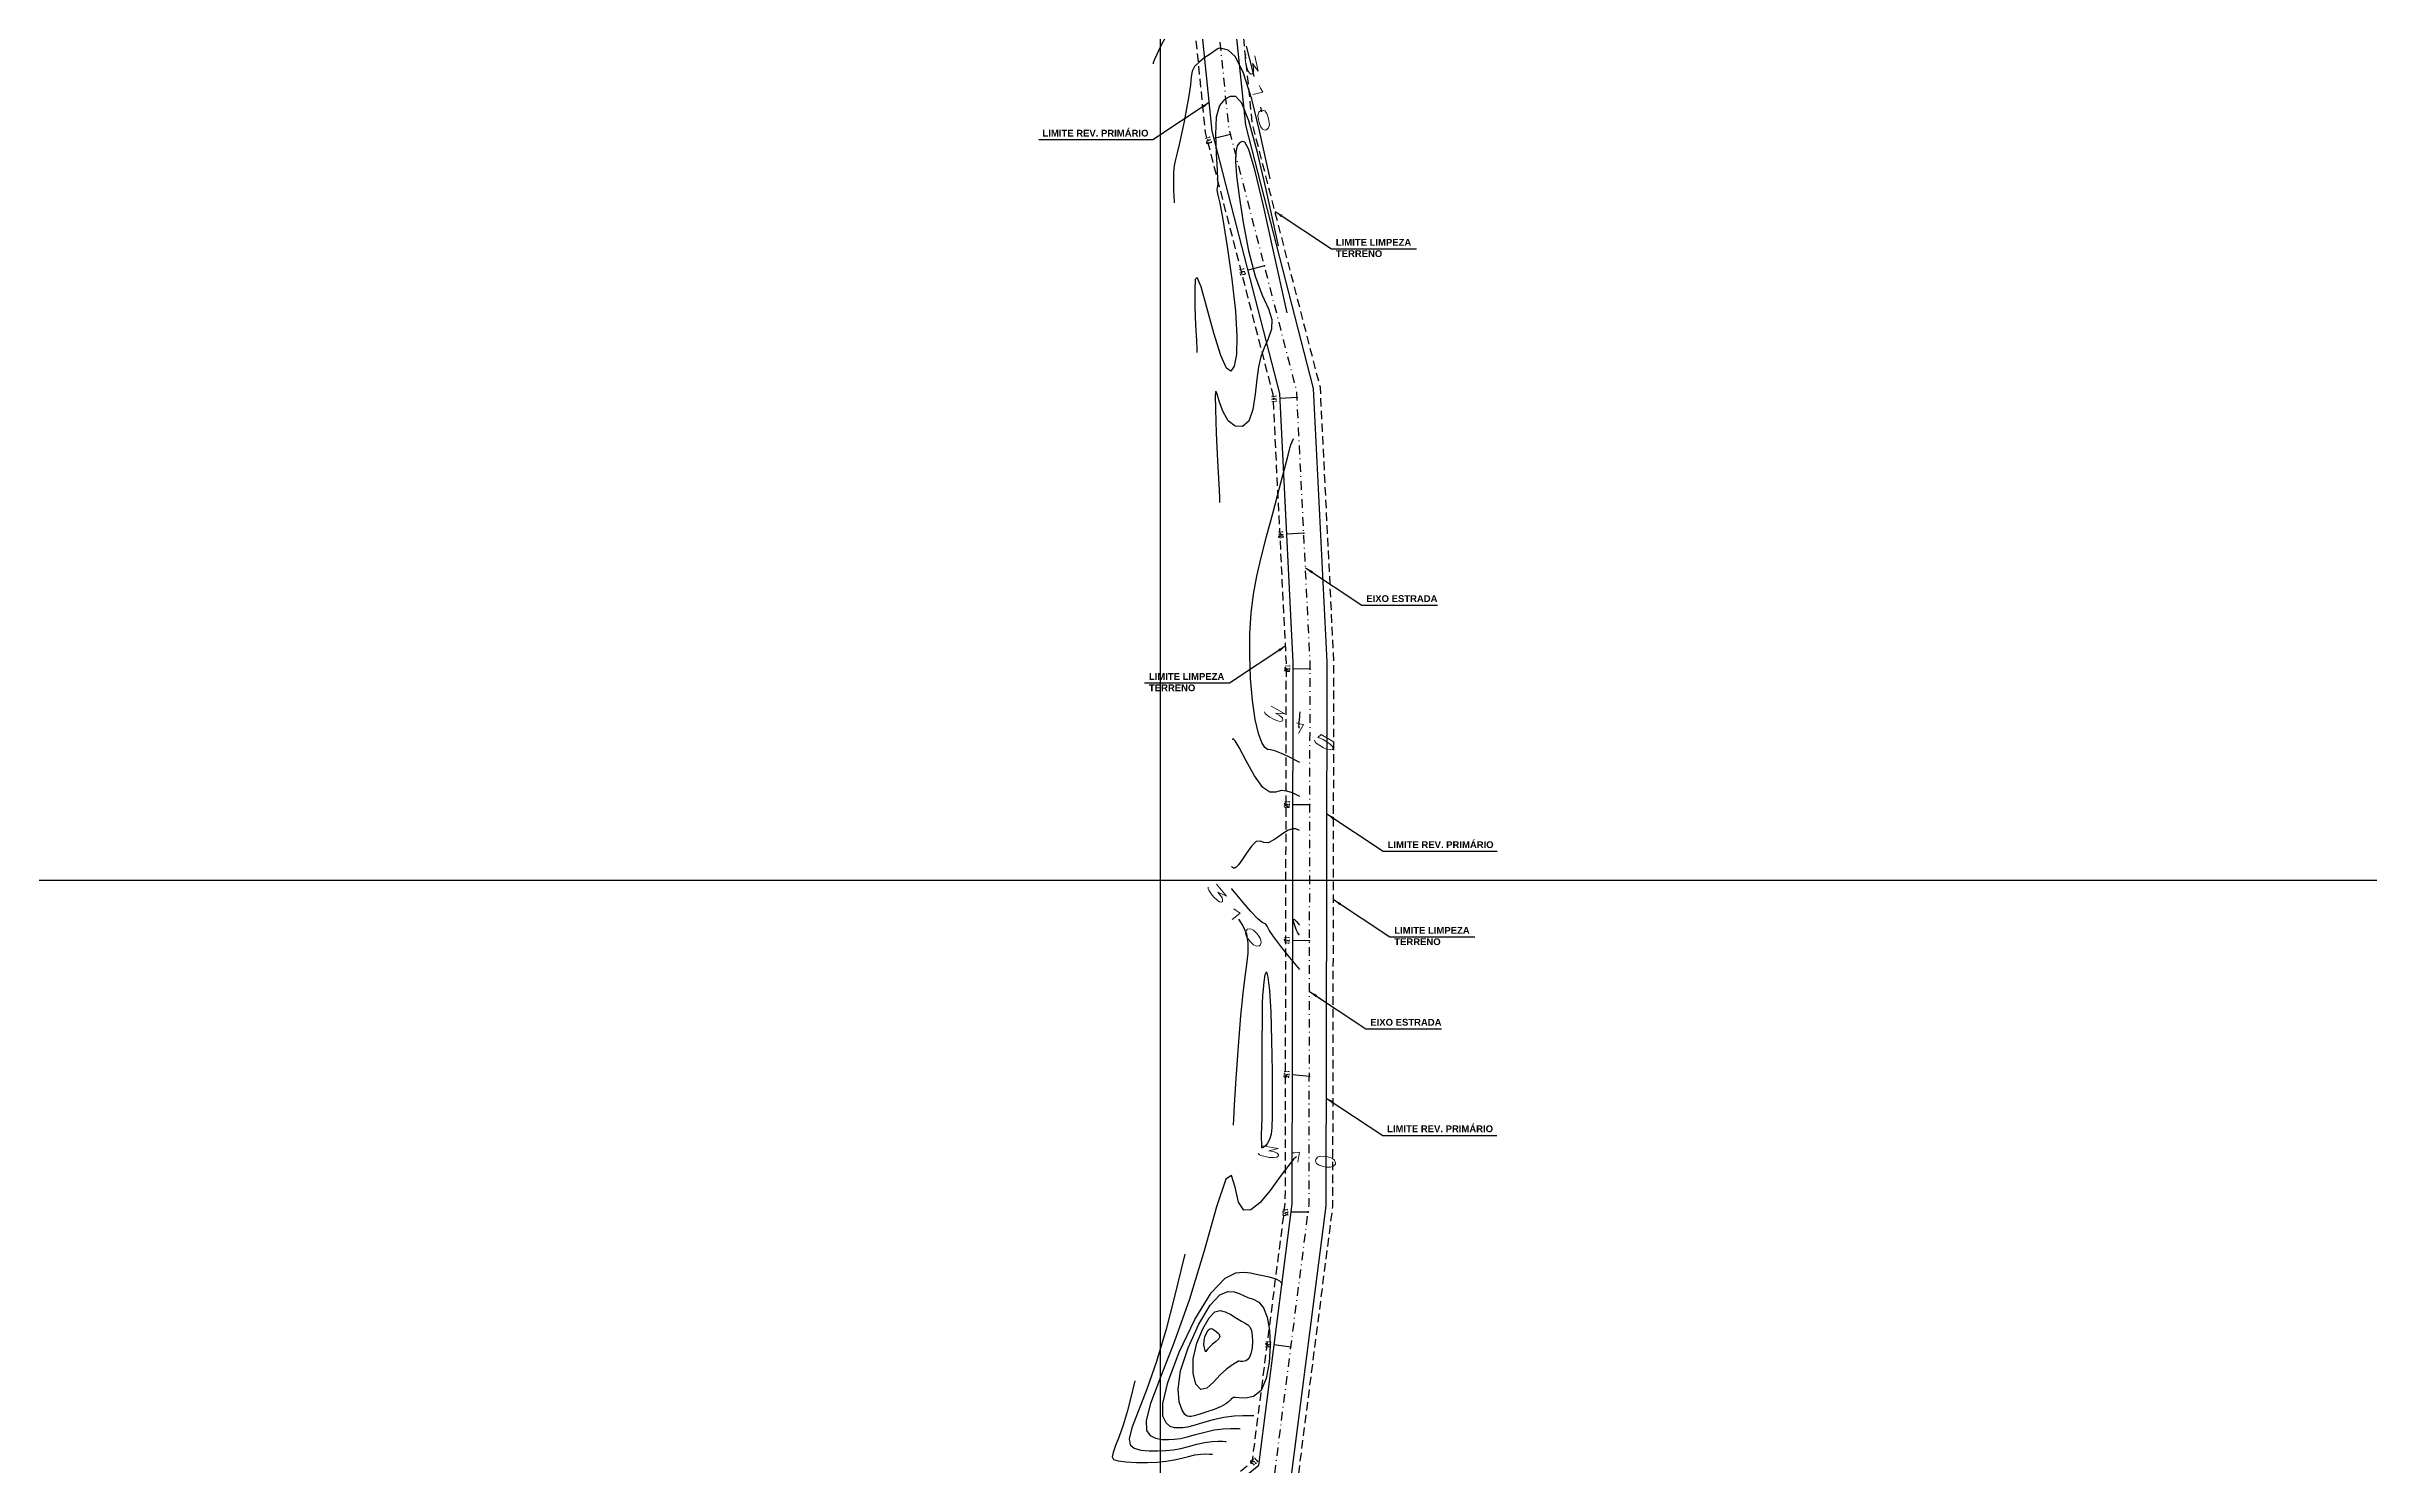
# Model space of a CAD drawing. Header units: millimetres. Extents: x 276147 to 291056, y 9594849 to 9609891.
# Drawn here: x 280955.1 to 281297.1, y 9596282.2 to 9596491.1 of the extents above; entities that cross this region are included whole.
import ezdxf
from ezdxf.enums import TextEntityAlignment as Align

# ---------------------------------------------------------------- set-up
doc = ezdxf.new("R2010")
doc.units = ezdxf.units.MM
doc.header["$LTSCALE"] = 10
for name, pattern in [('CONTINUO', [0]), ('DASHDOTX2', [50.8, 25.4, -12.7, 0, -12.7]), ('HIDDEN', [0.375, 0.25, -0.125])]:
    doc.linetypes.add(name, pattern=pattern)
for name, color, linetype in [('Curvas mestras', 30, 'Continuous'), ('Curvas simples', 9, 'Continuous'), ('Curvas texto', 2, 'Continuous'), ('TG', 7, 'CONTINUO'), ('Top_malha_coord', 8, 'Continuous')]:
    doc.layers.add(name, color=color, linetype=linetype)
doc.styles.add('r80', font='romans.shx')
doc.styles.add('ROMAND', font='romand', dxfattribs={"height": 0.2})
doc.styles.add('SIMPLEX', font='simplex', dxfattribs={"height": 0.2})
doc.styles.add('T7', font='arial.ttf')
doc.dimstyles.new('cadnorma_dim1', dxfattribs={"dimscale": 0, "dimtxt": 2, "dimasz": 1.199999999999999, "dimexe": 1, "dimexo": 2.5, "dimgap": 0.6, "dimtad": 1, "dimzin": 4, "dimdsep": 46, "dimtxsty": 'r80', "dimblk": 'ARCHTICK', "dimblk1": 'ARCHTICK', "dimblk2": 'ARCHTICK', "dimcen": -1, "dimdle": 1, "dimclrd": 1, "dimclre": 1, "dimclrt": 2, "dimaunit": 1, "dimazin": 0, "dimtfac": 1, "dimtix": 1, "dimtmove": 2, "dimatfit": 0, "dimfxl": 1, "dimarcsym": 0})

# ---------------------------------------------------------------- blocks, each defined once
blk = doc.blocks.new('_ArchTick')
at = {"color": 0, "linetype": 'ByBlock', "const_width": 0.15}
blk.add_lwpolyline([(-0.5, -0.5), (0.5, 0.5)], dxfattribs=at)

msp = doc.modelspace()

# ---------------------------------------------------------------- linework, layer by layer
at = {"color": 8, "linetype": 'HIDDEN', "ltscale": 0.5, "elevation": 160.1796621240507, "flags": 128}
for points in [[(281705.3257447103, 9596186.097807938), (281671.0420966857, 9596148.442213606), (281618.3708522619, 9596117.96751722), (281612.1522653525, 9596096.604426004), (281614.0101236665, 9596087.174232556), (281610.8053393826, 9596082.23393807), (281604.9222878393, 9596084.156284798), (281599.9496397175, 9596090.860116001), (281593.3803922225, 9596109.605399935), (281582.0417510347, 9596127.327627068), (281572.6046193693, 9596134.304534238), (281559.9765863478, 9596134.674678959), (281544.3286989689, 9596118.564739116), (281540.658778394, 9596097.818736246), (281537.5093358072, 9596080.228775298), (281520.4284557049, 9596075.011032958), (281502.0332003358, 9596069.391784875), (281494.509547525, 9596070.404022079), (281490.7256996009, 9596076.43605404), (281493.2584685785, 9596098.132715838), (281480.0995632795, 9596101.385524807), (281449.2964902226, 9596100.548274204), (281430.0223790895, 9596096.12669182), (281411.9683109509, 9596097.93913607), (281407.5724122446, 9596102.453821631), (281411.4039140878, 9596110.665556196), (281403.1008950184, 9596132.470582576), (281380.8081796909, 9596137.376344452), (281359.9408718039, 9596130.859888002), (281347.0544783977, 9596114.790196389), (281314.7314768742, 9596091.261051774), (281302.0196165714, 9596075.766356803), (281286.4640279276, 9596063.849675173), (281278.3709921193, 9596057.649837077), (281271.9708323478, 9596051.505744739), (281253.7808607005, 9596050.73446907), (281235.6029599643, 9596054.86117104), (281221.8458024181, 9596066.889702521), (281218.7834329222, 9596074.38328282), (281220.4968017068, 9596082.605134564), (281229.7359844254, 9596099.331536198), (281236.8484486804, 9596107.608992774), (281236.979980318, 9596119.127903767), (281235.6370826386, 9596129.28381643), (281234.0505352953, 9596141.282374846), (281212.8134960154, 9596149.146566434), (281092.4168111571, 9596154.564297132), (281072.9977757005, 9596155.438134354), (281065.8047075431, 9596158.14915656), (281063.8059635049, 9596165.040728634), (281066.3762022938, 9596173.094204625), (281071.6566353667, 9596181.153613526), (281081.5611500744, 9596198.655863922), (281101.2580152763, 9596233.462159524), (281110.9768763188, 9596250.636341654), (281122.9105798664, 9596265.854385952), (281139.2392582729, 9596279.071111804), (281144.5124366145, 9596320.34150084), (281144.6678345738, 9596400.540929634), (281142.6738615293, 9596440.915119793), (281132.673374487, 9596479.71147487), (281130.7173237967, 9596498.969147392), (281132.9373055062, 9596519.560689582), (281123.2639871383, 9596537.496452231), (281115.0194181657, 9596617.069980796), (281104.5392557544, 9596635.017106473), (281094.1622148029, 9596652.131000444), (281062.9990502925, 9596703.525525687), (281028.0758804538, 9596751.42602632), (281004.8557222936, 9596889.161327347), (280985.2271627478, 9596924.87591348), (280973.6552831217, 9596941.402191738), (280950.7410745324, 9596974.150890775), (280928.3153482458, 9597006.224941807), (280925.6195852169, 9597024.964569218), (280925.2975179172, 9597044.877213322), (280917.2359068681, 9597124.57081029), (280911.1712139401, 9597184.52373918), (280889.6831715604, 9597262.502901934), (280877.7477164246, 9597278.852490822), (280862.055065255, 9597314.685484517), (280856.3541850812, 9597353.476188295), (280854.639876525, 9597373.434056284), (280854.116042565, 9597382.033457942), (280871.520011573, 9597404.084292108), (280905.668337576, 9597426.436078487), (280910.5490067642, 9597446.52226166), (280951.9025449565, 9597502.510226574), (280957.1189760176, 9597513.160656158), (280912.2559968092, 9597626.929295046), (280886.4466186127, 9597649.84623889), (280803.0956212914, 9597671.772893883), (280795.5081167346, 9597683.569792682), (280779.3586608997, 9597708.67864036)], [(281710.5178374354, 9596181.402838333), (281675.4873313782, 9596142.926929222), (281624.307053171, 9596113.31488082), (281619.3497790786, 9596096.28485452), (281621.4263888606, 9596085.744313402), (281613.7482014651, 9596073.908101201), (281600.6285639192, 9596078.195075762), (281593.6947889923, 9596087.542782567), (281587.0441809219, 9596106.520228112), (281576.8415557245, 9596122.466869175), (281570.2070225818, 9596127.371804645), (281562.8511565771, 9596127.587415023), (281550.8473176515, 9596115.229125477), (281547.550488274, 9596096.592201235), (281543.6457749243, 9596074.783975355), (281522.4734780471, 9596068.316416942), (281502.6155564374, 9596062.250364274), (281490.3236323596, 9596063.904127834), (281483.4874242715, 9596074.802088458), (281485.5904618715, 9596092.817507926), (281479.3410703855, 9596094.362323103), (281450.1828653127, 9596093.569781242), (281430.4670404004, 9596089.0468674), (281408.7319094135, 9596091.228852794), (281399.1852311144, 9596101.033503352), (281403.8083725086, 9596110.941892164), (281397.904403359, 9596126.446638325), (281381.1197991235, 9596130.14027862), (281364.0658912837, 9596124.81467321), (281351.9303354857, 9596109.681297015), (281319.5752295485, 9596086.128782371), (281306.9185099731, 9596070.701299338), (281290.7209629054, 9596058.29283213), (281282.937430859, 9596052.330095816), (281274.9102619792, 9596044.624090252), (281253.1431036982, 9596043.701137766), (281232.327572161, 9596048.426628146), (281215.9921594214, 9596062.709449701), (281211.4940514419, 9596073.71626432), (281213.8592733805, 9596085.066129155), (281223.9570691917, 9596103.346943974), (281229.8780090109, 9596110.237709327), (281229.9747168267, 9596118.706916755), (281228.6974866962, 9596128.366206406), (281227.6639062291, 9596136.182850303), (281211.4073002868, 9596142.202760234), (281092.1021365739, 9596147.57137357), (281071.5708639357, 9596148.495260356), (281060.0576341382, 9596152.834524348), (281056.4892279477, 9596165.13821506), (281059.9978339799, 9596176.131930728), (281065.6766406024, 9596184.799368419), (281075.468991096, 9596202.103413628), (281095.1658562979, 9596236.909709232), (281105.1438604567, 9596254.541822702), (281117.8909552532, 9596270.797116162), (281132.6517374361, 9596282.744758626), (281137.513299567, 9596320.793644417), (281137.6674998371, 9596400.374957068), (281135.7175383865, 9596439.857995542), (281125.76273324, 9596478.477130141), (281123.6791015143, 9596498.990861015), (281125.744705554, 9596518.150466044), (281116.4442590884, 9596535.394869061), (281108.2124486681, 9596614.84525679), (281098.5236189183, 9596631.437236797), (281088.1766027751, 9596648.501613624), (281057.1675960032, 9596699.64190077), (281021.4475676514, 9596748.635369822), (280998.1501936199, 9596886.828693196), (280979.2754088979, 9596921.171769831), (280967.9212277801, 9596937.38714387), (280945.0056382589, 9596970.137815801), (280921.6238898133, 9597003.579202123), (280918.6276817167, 9597024.407376846), (280918.3032270725, 9597044.46762471), (280910.2714493166, 9597123.86630265), (280904.2661006415, 9597183.232579943), (280883.2747300601, 9597259.409342542), (280871.6426774854, 9597275.343320373), (280855.2660766902, 9597312.738061812), (280849.3979144628, 9597352.667008877), (280847.6581155221, 9597372.921634253), (280846.9665996198, 9597384.273748573), (280866.7319753881, 9597409.316485843), (280899.5195873695, 9597430.777616875), (280904.0800883559, 9597449.546161648), (280945.8950794268, 9597506.15888102), (280949.4739875075, 9597513.465966662), (280906.3575799417, 9597622.805450775), (280883.0489782383, 9597643.501877958), (280798.6812780778, 9597665.69599096), (280789.6207265427, 9597679.783153443), (280773.4712707121, 9597704.892001115)]]:
    msp.add_lwpolyline(points, dxfattribs=at)
at = {"linetype": 'Continuous'}
for p in [(281129.4541269861, 9596478.178469442, 160.1796621240507), (281129.4541269861, 9596478.178469442, 160.1796621240507), (281134.446316281, 9596458.811537841, 160.1796621240507), (281134.446316281, 9596458.811537841, 160.1796621240507), (281139.2436825979, 9596439.414999787, 160.1796621240507), (281139.2436825979, 9596439.414999787, 160.1796621240507), (281140.2302265769, 9596419.439346496, 160.1796621240507), (281140.2302265769, 9596419.439346496, 160.1796621240507), (281141.165738358, 9596399.462483265, 160.1796621240507), (281141.165738358, 9596399.462483265, 160.1796621240507), (281141.1269855466, 9596379.462520974, 160.1796621240507), (281141.1269855466, 9596379.462520974, 160.1796621240507), (281141.0882327358, 9596359.462558683, 160.1796621240507), (281141.0882327358, 9596359.462558683, 160.1796621240507), (281141.0494799245, 9596339.46259639, 160.1796621240507), (281141.0494799245, 9596339.46259639, 160.1796621240507), (281140.8728267014, 9596319.471542446, 160.1796621240507), (281140.8728267014, 9596319.471542446, 160.1796621240507), (281138.338004704, 9596299.632825986, 160.1796621240507), (281138.338004704, 9596299.632825986, 160.1796621240507)]:
    msp.add_point(p, dxfattribs=at)
at = {"layer": 'Curvas mestras', "linetype": 'CONTINUO'}
for points in [[(281119.9384848244, 9596492.562903363, -166.0870246223317), (281119.1555068427, 9596491.109422455, -166.055112871018), (281118.5345379411, 9596489.849514099, -166.0262921707148), (281118.1940536894, 9596489.086172538, -166.0081130704169), (281118.0704873487, 9596488.734072076, -165.9990555561639), (281118.0547663561, 9596488.610808302, -165.9953319184974), (281118.0560635281, 9596488.561796298, -165.9936998117741), (281118.0565412248, 9596488.54374014, -165.9930985428186), (281118.0566101806, 9596488.541160401, -165.993012623538)], [(281132.9121307192, 9596486.69278684, -165.634240029813), (281132.7690682345, 9596487.340852007, -165.6583481675155), (281131.8152126226, 9596491.178417515, -165.8032481390077)], [(281134.0557381754, 9596481.512288835, -165.4415246827088), (281133.912676691, 9596482.160354001, -165.4656328003297)], [(281139.6099890842, 9596390.747764282, -157.3520898277897), (281139.5651376372, 9596390.796781426, -157.3545963932669), (281139.5313292277, 9596390.884405408, -157.3581463877603), (281139.521131944, 9596391.026722535, -157.3630146546897), (281139.5328448702, 9596391.248863239, -157.3700588334146), (281139.5611990985, 9596391.578222731, -157.3802824001437), (281139.6002099923, 9596392.019149758, -157.3939479908116), (281139.6410280183, 9596392.483817063, -157.4083552481865), (281139.6740869168, 9596392.861350935, -157.4200629949595), (281139.6923758235, 9596393.070356607, -157.4265447502516), (281139.6991144739, 9596393.147359166, -157.4289327680857), (281139.700076996, 9596393.158359678, -157.4292739210909)], [(281130.6297030278, 9596362.61975489, -161.6143238256014), (281131.2655797709, 9596361.648637632, -161.5697370902312), (281131.7781339315, 9596360.459664814, -161.520487000726), (281132.0083070173, 9596359.108744696, -161.4715984809704), (281131.9932427317, 9596357.612617968, -161.4228744969845), (281131.8191310744, 9596355.978233164, -161.3728126028694), (281131.5611781789, 9596354.141497215, -161.3178028849328), (281131.2506356881, 9596351.754139636, -161.2458055811844), (281130.9077713735, 9596348.396847302, -161.1426734290693), (281130.5570025413, 9596343.909706607, -161.0026760982258), (281130.239346607, 9596339.170389978, -160.8537505531826), (281129.999972518, 9596335.315969324, -160.7322506499153), (281129.869662518, 9596333.181671927, -160.6649279303059), (281129.8216540435, 9596332.395351464, -160.6401248015722), (281129.814795833, 9596332.28301997, -160.6365814945569)], [(281139.1378011376, 9596327.645859724, -160.2974809099363), (281138.766725982, 9596327.348804526, -160.2951955545837), (281138.0102407852, 9596326.43053131, -160.2802901480139), (281136.7775737782, 9596324.720380658, -160.2489944887024), (281135.2646407721, 9596322.661549866, -160.2118989184059), (281133.739028985, 9596320.850703944, -160.1831840398048), (281132.4263618795, 9596319.81385907, -160.1755577367407), (281131.3844039085, 9596319.79443326, -160.1958370019242), (281130.6289567783, 9596320.965199701, -160.2493662206947), (281130.121640867, 9596323.165606592, -160.3316547084509), (281129.6073592581, 9596324.901817076, -160.3988718322621), (281128.7768357078, 9596324.346671276, -160.3973519146352), (281127.3994675238, 9596320.26562874, -160.2912694849332), (281125.5593422001, 9596313.794619637, -160.1161597509312), (281123.4192217755, 9596306.662191542, -159.9253980417529), (281121.1733069961, 9596300.328234708, -159.7629250027498), (281119.1415574116, 9596295.178002086, -159.6349422027382), (281117.6753682819, 9596291.328091275, -159.5382166524327), (281117.0308434636, 9596288.815330537, -159.4688142503403), (281117.0829022083, 9596287.35747364, -159.4199969260047), (281117.6111683763, 9596286.592510005, -159.3843257408848), (281118.4117546651, 9596286.202549791, -159.3554765531121), (281119.346739137, 9596286.046195121, -159.3315845017463), (281120.2946876924, 9596286.026168875, -159.3118995428344), (281121.1741583779, 9596286.06707409, -159.2955858349127), (281122.0636747814, 9596286.181015432, -159.2814637845408), (281123.0817496314, 9596286.401975727, -159.2682679957037), (281124.3084382961, 9596286.740813736, -159.2547472999689), (281125.6699476783, 9596287.115879998, -159.2397074281729), (281127.0540263244, 9596287.422404949, -159.2219684895502), (281128.3494548703, 9596287.58312264, -159.2012311372931), (281129.4491573613, 9596287.630813384, -159.180718942513), (281130.2470959354, 9596287.625764063, -159.1645359978688), (281130.6775571987, 9596287.61779642, -159.1556340084902), (281130.8361486112, 9596287.614860658, -159.1523543094194), (281130.8588040998, 9596287.614441834, -159.1518858082967)]]:
    msp.add_polyline3d(points, dxfattribs=at)
at = {"layer": 'Curvas simples', "linetype": 'CONTINUO'}
for points in [[(281135.2927926938, 9596471.643623995, -164.0925695010486), (281133.735244294, 9596478.699253784, -164.3550400692878), (281132.5805773955, 9596483.34472808, -164.5304452980894), (281131.3248633895, 9596487.332116503, -164.6863141756297), (281130.1315322415, 9596489.629859474, -164.7855630385133), (281129.1130068764, 9596490.558552988, -164.8364407238226), (281128.3689609604, 9596490.776831934, -164.8585291431195), (281127.9614061349, 9596490.836143691, -164.8686538067672), (281127.8017159443, 9596490.85918656, -164.8726144493234), (281127.7636009144, 9596490.861473346, -164.8734544898876), (281127.737325284, 9596490.852966014, -164.8737031602909), (281127.6793691778, 9596490.821437187, -164.8738333827027), (281127.5627644375, 9596490.749111626, -164.8738040307329), (281127.3550591724, 9596490.614435356, -164.8735602303317), (281127.0018545765, 9596490.380751306, -164.8729927495264), (281126.4432671141, 9596490.007626629, -164.8719787268459), (281125.6650058058, 9596489.47331294, -164.8700923634719), (281124.8351439025, 9596488.830802683, -164.8656963299403), (281124.1673492208, 9596488.151776763, -164.8568504500693), (281123.8108237103, 9596487.465665894, -164.8415241175939), (281123.6569058908, 9596486.632916087, -164.8173255315309), (281123.5324684124, 9596485.471722167, -164.7817724280434), (281123.3015365558, 9596483.868752006, -164.7338805409639), (281122.9767350798, 9596481.984550675, -164.6786573264075), (281122.6078433626, 9596480.048132265, -164.6226080663877), (281122.2391276517, 9596478.259748511, -164.5714062011943), (281121.892820649, 9596476.704594575, -164.5273971898973), (281121.5856409179, 9596475.439100243, -164.4920945712624), (281121.3336472622, 9596474.470544662, -164.4654145170028), (281121.1502483935, 9596473.609583423, -164.4408832646117), (281121.0481882574, 9596472.617718501, -164.4104296870323), (281121.031304669, 9596471.348037893, -164.3691626059848), (281121.0678129148, 9596470.019969806, -164.3249104680401), (281121.1170191508, 9596468.944527484, -164.2886816961367), (281121.1465684987, 9596468.349575581, -164.2685926350208), (281121.1574549411, 9596468.13038235, -164.2611913914119), (281121.1590104318, 9596468.099068461, -164.2601340463993)], [(281136.5298462125, 9596461.774959156, -162.7436143395284), (281134.71198375, 9596470.056162618, -163.0514710038808), (281133.4304443615, 9596475.49910211, -163.25555504896), (281132.1570396408, 9596480.151603054, -163.4335740263017), (281131.098970594, 9596482.786944585, -163.5411704169496), (281130.2114514519, 9596483.738494895, -163.5901673293234), (281129.3867017456, 9596483.729642665, -163.6064329314653), (281128.5593320663, 9596483.318878466, -163.6095809257499), (281127.8335092525, 9596482.405104352, -163.5942074459421), (281127.355792205, 9596480.722325254, -163.54865417277), (281127.2205500215, 9596478.17213824, -163.4678022280245), (281127.3133915708, 9596475.326498967, -163.3726901904705), (281127.4677399172, 9596472.924954241, -163.2908959666059), (281127.5499179192, 9596471.515558891, -163.2430620708296), (281127.557856568, 9596470.88038476, -163.2220887769621), (281127.5223886449, 9596470.610010708, -163.2139408937914), (281127.4747584407, 9596470.36243191, -163.2067841257343), (281127.4478682905, 9596470.065315736, -163.1975877468617), (281127.4750310403, 9596469.713746866, -163.1855219797257), (281127.592757298, 9596469.205016835, -163.1664882853769), (281127.850339746, 9596468.045254605, -163.1233135890474), (281128.3002678322, 9596465.64279799, -163.0355561396832), (281128.9524685809, 9596461.669104764, -162.8922507102511), (281129.6466323436, 9596456.848124545, -162.7203382976844), (281130.1798880413, 9596452.166924894, -162.5562363371978), (281130.3942901263, 9596448.435687412, -162.4296640943762), (281130.3115881277, 9596445.757031765, -162.3435477086137), (281129.9984571029, 9596444.056690644, -162.2941151171948), (281129.5089847558, 9596443.316492924, -162.2796851389252), (281128.846904399, 9596443.742661204, -162.3069405139798), (281128.0033620013, 9596445.597518273, -162.3846549949052), (281127.0001963066, 9596448.897796506, -162.5129385012229), (281125.9820141915, 9596452.677878736, -162.657246074083), (281125.1241153014, 9596455.726555385, -162.7743688564774), (281124.5612176912, 9596457.088134568, -162.8302856342892), (281124.265713028, 9596456.828986218, -162.8277254730606), (281124.1694113853, 9596455.270996949, -162.7786050483959), (281124.2049294849, 9596452.802708426, -162.6970090543295), (281124.3081126619, 9596450.079288516, -162.6056944133273), (281124.4156148982, 9596447.822560132, -162.5295860259471), (281124.477923849, 9596446.56801545, -162.4872252542668), (281124.5008798306, 9596446.105814727, -162.4716186514382), (281124.5041588288, 9596446.039786479, -162.4693891593165)], [(281137.7669007309, 9596451.906294318, -161.3946591579264), (281135.6892789126, 9596461.412993561, -161.7478882311519), (281134.2847589696, 9596467.652848009, -161.9805549365378), (281133.0042269313, 9596472.968968531, -162.1804630465016), (281132.1254860895, 9596475.956418874, -162.2959978847908), (281131.5673712414, 9596477.047939247, -162.3429691341848), (281131.1589710637, 9596477.135690233, -162.3540426883524), (281130.7696443048, 9596476.938630283, -162.3554004390284), (281130.4298230306, 9596476.482920324, -162.3472887696375), (281130.210208374, 9596475.621517144, -162.3234700157448), (281130.1717054845, 9596474.205690889, -162.2778478841905), (281130.3360355526, 9596472.079953117, -162.204891172671), (281130.7151207685, 9596469.087121746, -162.0992098815298), (281131.3138677556, 9596465.21676011, -161.9603635195204), (281132.1091017966, 9596461.045385247, -161.8077090963747), (281133.0706256024, 9596457.296256639, -161.6655531737163), (281134.1274558742, 9596454.512032695, -161.5531029416856), (281135.0454532696, 9596452.512962606, -161.4691681849912), (281135.5496854522, 9596450.93869952, -161.4074596218092), (281135.4595702629, 9596449.487954587, -161.3617292883832), (281134.9719112945, 9596448.095687041, -161.3258953196605), (281134.3778603218, 9596446.755915137, -161.293917242056), (281133.9115705, 9596445.431419509, -161.2598751271402), (281133.5792064773, 9596443.960014436, -161.2183305855982), (281133.3299352749, 9596442.148274561, -161.1639656879381), (281133.0976077846, 9596439.922044583, -161.0956782980033), (281132.754814346, 9596437.684244296, -161.0292292093767), (281132.1588241704, 9596435.957065528, -160.9845951745777), (281131.2294469791, 9596435.149770394, -160.9767969553617), (281130.1366305569, 9596435.21991416, -161.0010322253478), (281129.1128571957, 9596436.012121376, -161.0475427553432), (281128.3421180361, 9596437.324877676, -161.1060317865598), (281127.8144335713, 9596438.772096992, -161.1640480404862), (281127.4713271315, 9596439.92154935, -161.2086016670478), (281127.2635722252, 9596440.357272558, -161.2270502076975), (281127.1789270468, 9596439.728366558, -161.2081408023045), (281127.2143929751, 9596437.700201089, -161.1409681893096), (281127.355963623, 9596434.19098635, -161.0231333679662), (281127.5455895745, 9596430.1303084, -160.8862630800253), (281127.714210648, 9596426.70059378, -160.7704903885864), (281127.8092792017, 9596424.786456322, -160.7058579062837), (281127.8443047222, 9596424.0812481, -160.6820459441773), (281127.8493082238, 9596423.980503498, -160.6786442194976)], [(281139.6577623481, 9596385.693577617, -158.1862489772289), (281138.0483042897, 9596386.51835701, -158.2455836493431), (281136.9646111435, 9596387.03216752, -158.2841742392888), (281135.9852390074, 9596387.413309693, -158.3163233418277), (281135.3229435351, 9596387.548509719, -158.3340483349424), (281134.885651165, 9596387.626005702, -158.3453658140174), (281134.5050837853, 9596387.909415461, -158.3622921806786), (281134.0520661423, 9596388.639119556, -158.3952974432872), (281133.5538524325, 9596389.962556483, -158.4486659051294), (281133.076802716, 9596392.003930474, -158.5251355140612), (281132.6810011907, 9596394.80611373, -158.6249050385926), (281132.4014345995, 9596398.086651333, -158.7380164418977), (281132.2668118294, 9596401.48175934, -158.8519726461058), (281132.2990579744, 9596404.69261451, -158.9565414370994), (281132.4929580073, 9596407.68025741, -159.0505508423925), (281132.8365081145, 9596410.470691316, -159.1350939194348), (281133.3220047335, 9596413.129325213, -159.2124686852007), (281133.9589363042, 9596415.87918409, -159.2897929482537), (281134.7610875106, 9596418.982695643, -159.3753894593359), (281135.7109083255, 9596422.555561563, -159.473401923457), (281136.6655108546, 9596426.12657544, -159.5712577120542), (281137.4506704811, 9596429.077800857, -159.6522050607277), (281137.9403869369, 9596430.956428213, -159.7039351884417), (281138.2015593386, 9596431.970151264, -159.7319110791108), (281138.3493121496, 9596432.491790567, -159.7460386802236), (281138.4770428495, 9596432.834562011, -159.7547068997195), (281138.5912440048, 9596433.07327175, -159.760236721337), (281138.6766871955, 9596433.223121237, -159.7634319685425), (281138.7231216541, 9596433.300871737, -159.7650476584353), (281138.7402291893, 9596433.329515712, -159.7656428796148), (281138.7426732668, 9596433.33360842, -159.7657279316594)], [(281139.6339370162, 9596380.680066464, -159.0231782574232), (281138.5541257317, 9596381.218106521, -159.0624848992124), (281137.7610083207, 9596381.489726393, -159.0873062807626), (281136.9119254606, 9596381.553590195, -159.1064431583767), (281136.0954364104, 9596381.348511884, -159.1161128329954), (281135.2369221785, 9596381.309166644, -159.1320569885105), (281134.2209647089, 9596381.994191973, -159.1748983964466), (281132.9933008096, 9596383.736392273, -159.2566319366127), (281131.7442707274, 9596385.965227583, -159.3547408505368), (281130.7253665848, 9596387.884328833, -159.4380806786616), (281130.121216718, 9596388.89447097, -159.4833093431921), (281129.8489873755, 9596389.185028974, -159.4982952174292), (281129.7589820268, 9596389.142525824, -159.4987091667975), (281129.7246479805, 9596389.086093618, -159.4975491547051), (281129.7119979117, 9596389.065302966, -159.4971218006944), (281129.7101913294, 9596389.062332584, -159.4970607292748)], [(281139.6101116847, 9596375.666555317, -159.8601075375593), (281139.059947177, 9596375.917857036, -159.8793861816197), (281138.5574055003, 9596375.947286263, -159.890438354891), (281137.8386109144, 9596375.6938707, -159.8965629950075), (281136.9077049742, 9596375.067081738, -159.8947104459771), (281135.9063916815, 9596374.34085712, -159.8910128307438), (281135.0107691585, 9596373.880256156, -159.8938978096961), (281134.3420526868, 9596373.913519403, -159.9084113425019), (281133.8019372051, 9596374.121629309, -159.9260729199999), (281133.2372358205, 9596374.048754562, -159.935020475616), (281132.5416211066, 9596373.378028924, -159.9270050343152), (281131.7961895318, 9596372.348457584, -159.9082306284367), (281131.1288980282, 9596371.338009806, -159.8885143290649), (281130.6374580596, 9596370.647857662, -159.8757637849453), (281130.298608187, 9596370.27197244, -159.8702483822384), (281130.0588424908, 9596370.127523234, -159.8703279012956), (281129.8736290265, 9596370.13414773, -159.8742628760778), (281129.734321701, 9596370.22133512, -159.87991630469), (281129.6412503939, 9596370.321043173, -159.8850518990334), (281129.592100229, 9596370.379652414, -159.8879590772234), (281129.573992326, 9596370.40124529, -159.88903014184), (281129.5714050544, 9596370.40432999, -159.8891831597107)], [(281139.6534922145, 9596355.20036941, -160.189321109527), (281137.9456895821, 9596357.293454655, -160.292190855162), (281136.8062045075, 9596358.723991308, -160.3619414660174), (281135.797299706, 9596360.059298528, -160.4259503024772), (281135.1581725598, 9596361.016275795, -160.4701389336518), (281134.8176105871, 9596361.599745132, -160.4960948609772), (281134.6267940927, 9596361.886510437, -160.5093222054678), (281134.4367471257, 9596361.989187766, -160.5165017481453), (281134.0978707356, 9596362.163650692, -160.5290211630312), (281133.4604057175, 9596362.701585948, -160.5594448972519), (281132.4524126762, 9596363.776341774, -160.6148974575594), (281131.3132104495, 9596365.087910486, -160.680743945963), (281130.3599366822, 9596366.217945902, -160.7369095439466), (281129.8289240726, 9596366.851152511, -160.768318331477), (281129.6332875303, 9596367.08443847, -160.7798899740705), (281129.6053400257, 9596367.117765613, -160.7815430730374)], [(281139.6119253436, 9596360.275361545, -159.3557191471012), (281139.4489328359, 9596360.48364904, -159.3658163355107), (281139.3090264805, 9596360.717933876, -159.3763020056327), (281139.1221711562, 9596361.118049001, -159.3931641804778), (281138.9037848794, 9596361.692165155, -159.4163611109512), (281138.7317273939, 9596362.263312092, -159.4385307588059), (281138.6994731271, 9596362.608235065, -159.4504809524192), (281138.8642014855, 9596362.575427946, -159.446099212419), (281139.1379228166, 9596362.30039315, -159.4315920664489), (281139.3963534456, 9596361.990381703, -159.4162457146125), (281139.5436808929, 9596361.8085344, -159.4073293952064), (281139.5979584266, 9596361.74153803, -159.404044455467), (281139.6057125026, 9596361.731967116, -159.4035751754676)], [(281122.7056771229, 9596313.296407497, -159.1563790777259), (281121.1528603792, 9596306.861356696, -158.9766803447532), (281119.9540002685, 9596302.250611257, -158.8496568548402), (281118.5634359514, 9596297.527117966, -158.722786935305), (281117.1242664437, 9596293.434231533, -158.6175569686133), (281115.8357787841, 9596290.152867692, -158.5358949533223), (281114.9113025115, 9596287.723331638, -158.4748393580343), (281114.5197512243, 9596286.140655382, -158.4308366862502), (281114.6523457313, 9596285.218771018, -158.3979659336295), (281115.2558919048, 9596284.726340422, -158.3697142081477), (281116.2547443215, 9596284.462489901, -158.3410175811408), (281117.483474413, 9596284.348222451, -158.3126081540508), (281118.754206315, 9596284.335005509, -158.2866669106556), (281119.922883167, 9596284.385331009, -158.2648564916712), (281121.020709084, 9596284.505768064, -158.2467657805213), (281122.1227081841, 9596284.713911263, -158.2314653299076), (281123.2828324457, 9596285.01051761, -158.2178969363127), (281124.4707573239, 9596285.329017578, -158.2044879138379), (281125.6350881393, 9596285.586008022, -158.1895369112284), (281126.7182205858, 9596285.720387302, -158.1721980216939), (281127.6377038605, 9596285.760262871, -158.1550473774809), (281128.3048755269, 9596285.756040711, -158.1415164980249), (281128.664792955, 9596285.749378838, -158.1340733646324), (281128.7973936916, 9596285.746924464, -158.1313311660456), (281128.8163370827, 9596285.74657384, -158.1309394147505)], [(281132.9012721168, 9596289.482309824, -160.1728321816449), (281131.2606118621, 9596289.501363898, -160.2063904874634), (281129.9806881541, 9596289.445857977, -160.2302642729159), (281128.4729635067, 9596289.258800872, -160.2544000553575), (281126.8691390337, 9596288.902743397, -160.274926954848), (281125.3340441472, 9596288.471109865, -160.2915976636254), (281124.0407910807, 9596288.090041192, -160.305070694329), (281123.1066394771, 9596287.856261808, -160.3161617759291), (281122.4254335869, 9596287.748816172, -160.3263151453834), (281121.8351690698, 9596287.717332242, -160.3371321750132), (281121.2100048579, 9596287.744166782, -160.3505607965893), (281120.568766008, 9596287.942609675, -160.3699355050016), (281119.9664438501, 9596288.45868059, -160.3989373265326), (281119.5049553517, 9596289.477766372, -160.4415953396497), (281119.473909038, 9596291.34272758, -160.5033312161944), (281120.2098420657, 9596294.435789919, -160.5899145542902), (281121.9087232485, 9596298.869470205, -160.7010986064818), (281124.2042680216, 9596303.677449599, -160.8125708419506), (281126.5896264756, 9596307.623699347, -160.8940022909341), (281128.6359578458, 9596309.795069274, -160.9240784262913), (281130.2264509314, 9596310.569914492, -160.9175423353703), (281131.322307675, 9596310.649468677, -160.8981514675801), (281131.948647814, 9596310.612864377, -160.8843790969953), (281132.3862782513, 9596310.55082658, -160.8735613786523), (281132.9799246906, 9596310.431983098, -160.8577504030222), (281133.9615144188, 9596310.234807963, -160.8315851767806), (281135.1117670754, 9596309.977171868, -160.8000530446556), (281136.0985998934, 9596309.686796699, -160.7707285113542), (281136.6718577662, 9596309.392709047, -160.7495842541361), (281136.9090942611, 9596309.129167378, -160.7361861064241), (281136.9697916169, 9596308.931738881, -160.7284981849628), (281136.9877981305, 9596308.824411955, -160.7246197479802), (281136.9944323733, 9596308.78487093, -160.7231908603829), (281136.9953799775, 9596308.779221356, -160.7229867084792)], [(281115.3566855252, 9596294.648662891, -157.6920960847314), (281114.7172905117, 9596291.998935677, -157.6181024729417), (281114.2236422898, 9596290.100393554, -157.5657986856208), (281113.6510573359, 9596288.155425785, -157.5135581253238), (281113.058458361, 9596286.470118966, -157.4702281132017), (281112.5279040899, 9596285.1189695, -157.4366025996536), (281112.1472377422, 9596284.11857201, -157.4114620437872), (281112.0086579855, 9596283.465980228, -157.3928591423577), (281112.2217902568, 9596283.080069395, -157.3759349536525), (281112.9006154333, 9596282.86017084, -157.3551026753525), (281114.0977329806, 9596282.722431013, -157.326558661964), (281115.6202086896, 9596282.65024979, -157.293631826495), (281117.21372494, 9596282.643843139, -157.2614343111313), (281118.6716079566, 9596282.703587934, -157.2341271484879), (281119.9777443878, 9596282.830521688, -157.2120677890748), (281121.1636667346, 9596283.025845798, -157.1946626313407), (281122.2572255953, 9596283.280221485, -157.1810465926796), (281123.2715659681, 9596283.542154174, -157.1692683871629), (281124.2161509542, 9596283.749611095, -157.1571053127668), (281125.0869873016, 9596283.85765196, -157.1431648860712), (281125.8262503598, 9596283.889712356, -157.129375812507), (281126.3626551192, 9596283.886317361, -157.1184969982391), (281126.6520287109, 9596283.880961256, -157.1125127207164), (281126.7586397721, 9596283.878988272, -157.11030800259), (281126.7738690655, 9596283.87870585, -157.1099930415189)]]:
    msp.add_polyline3d(points, dxfattribs=at)
for points in [[(281134.0597465065, 9596328.958276201, -159.4416839477166), (281134.0326291014, 9596329.687739192, -159.4661319668779), (281134.0218619552, 9596330.280962473, -159.4857873571713), (281134.0271370047, 9596331.02152014, -159.5099487037191), (281134.0554989179, 9596331.962919783, -159.5402279782833), (281134.0934123284, 9596333.49784542, -159.5897646948255), (281134.1222011083, 9596336.103774445, -159.6745801429173), (281134.129282615, 9596339.994108023, -159.8019198157967), (281134.1264481581, 9596344.32594847, -159.9439262176423), (281134.1315855359, 9596347.992323907, -160.0639660617129), (281134.1596004086, 9596350.19524345, -160.1355908807277), (281134.2134808599, 9596351.37263321, -160.1730910357695), (281134.2932318336, 9596352.271399315, -160.2009416953337), (281134.4003581343, 9596353.419485308, -160.2364127642035), (281134.542353975, 9596354.468971396, -160.2679528694393), (281134.7282154228, 9596354.852972202, -160.2768052361467), (281134.9575616176, 9596354.101796197, -160.2475862500982), (281135.1925089884, 9596352.134526206, -160.178404806324), (281135.3857990251, 9596348.967433913, -160.0707427565034), (281135.5025573719, 9596344.760800278, -159.9305523798361), (281135.5574312716, 9596340.250934504, -159.7816676718325), (281135.577451114, 9596336.318151087, -159.6523929445797), (281135.5791237956, 9596333.626900474, -159.5641701340468), (281135.5368512488, 9596331.978177922, -159.5109919252249), (281135.4145139208, 9596330.957116643, -159.4799886518998), (281135.1919413892, 9596330.215296566, -159.4601478760855), (281134.9127657801, 9596329.670090554, -159.4478861467472), (281134.6365723599, 9596329.305322178, -159.4414772910208), (281134.4125199009, 9596329.099005619, -159.4392140662207), (281134.2480652159, 9596329.005924504, -159.439465097876), (281134.1402426184, 9596328.975052064, -159.4406178285394), (281134.0835973538, 9596328.963246495, -159.4413680467082), (281134.0627283632, 9596328.958897863, -159.4416444623169), (281134.0597465065, 9596328.958276201, -159.4416839477166)], [(281129.902902196, 9596292.22915576, -161.3237693320519), (281129.7160565968, 9596292.113661217, -161.3237353667759), (281129.5666220448, 9596292.000960356, -161.3230419737779), (281129.3842428507, 9596291.829124402, -161.321072107556), (281129.1547086727, 9596291.587379966, -161.317757989073), (281128.7650813776, 9596291.275415882, -161.3153564943608), (281128.0777458776, 9596290.895535028, -161.3167055134222), (281127.0263156082, 9596290.462349081, -161.3236164707599), (281125.829324067, 9596290.039690962, -161.3337943489572), (281124.7765352743, 9596289.703702385, -161.3439176245269), (281124.0834418739, 9596289.509462064, -161.3514654552822), (281123.6684390105, 9596289.427803606, -161.3571201934504), (281123.3756504449, 9596289.408494614, -161.3623647744793), (281123.0732695815, 9596289.442139447, -161.3695371442267), (281122.7257763512, 9596289.682669563, -161.3843944768563), (281122.3217203215, 9596290.324850174, -161.4135488592695), (281121.902805857, 9596291.545662735, -161.4619626170865), (281121.723359496, 9596293.450950617, -161.5279988735242), (281122.0908615772, 9596296.128774429, -161.6083710436618), (281123.1978272618, 9596299.52295287, -161.6973736613549), (281124.7768980101, 9596303.00034004, -161.7796260960425), (281126.4457461153, 9596305.783551162, -161.8373290146377), (281127.8897375719, 9596307.300648024, -161.858056481546), (281129.0649941951, 9596307.801478898, -161.850876533685), (281129.9953324996, 9596307.741336651, -161.8302305195506), (281130.7215192349, 9596307.508618403, -161.8080274384961), (281131.3521500543, 9596307.224123282, -161.7860458371255), (281132.0127728445, 9596306.941754658, -161.7635318723883), (281132.7880120989, 9596306.669393208, -161.7390450686474), (281133.5987927833, 9596306.230850812, -161.708399260035), (281134.3251134736, 9596305.403917665, -161.6667217408798), (281134.8651795123, 9596304.02174482, -161.6105884434914), (281135.1900083268, 9596302.138931789, -161.5423703160162), (281135.2888211132, 9596299.865438947, -161.4658870047682), (281135.1441667826, 9596297.364435473, -161.3868356844437), (281134.7119000937, 9596295.011922698, -161.3184236460624), (281133.9412025193, 9596293.237109762, -161.2757356965126), (281132.8398835737, 9596292.338630076, -161.2684009493936), (281131.6502569424, 9596292.092815148, -161.2842259385765), (281130.6732643532, 9596292.14542077, -161.305561504469), (281130.1311575378, 9596292.20434469, -161.3183743993545), (281129.9314342391, 9596292.226054499, -161.3230949669637), (281129.902902196, 9596292.22915576, -161.3237693320519)], [(281130.6119255804, 9596297.552587716, -162.484717629934), (281129.6124551963, 9596296.937280769, -162.4846176674149), (281128.8335302036, 9596296.364115942, -162.4814715187789), (281127.9173377467, 9596295.527890116, -162.4724606087224), (281126.9389967794, 9596294.472229846, -162.4575066236106), (281125.9702767712, 9596293.594054632, -162.4481754956909), (281125.0821138086, 9596293.37860223, -162.4589439751839), (281124.357800857, 9596294.176077731, -162.4996158983235), (281123.9300783527, 9596295.796535665, -162.5613023910814), (281123.9440456032, 9596297.9149949, -162.6304415276067), (281124.4786835007, 9596300.204060633, -162.6947195216457), (281125.348496277, 9596302.326683382, -162.7468152078477), (281126.3018657545, 9596303.94340297, -162.7806557383996), (281127.1435172999, 9596304.806227772, -162.7920345696879), (281127.9035384586, 9596305.033043303, -162.7842107118599), (281128.6683563249, 9596304.833204623, -162.7623095917774), (281129.4943916566, 9596304.404372431, -162.7316757598569), (281130.3180228573, 9596303.897419985, -162.6985302755751), (281131.0456209957, 9596303.451525211, -162.6693133092162), (281131.6053522046, 9596303.158562679, -162.6484774493987), (281132.0125578813, 9596302.921194596, -162.6325250903868), (281132.3043764898, 9596302.594780844, -162.6159710371543), (281132.5110686159, 9596302.065801222, -162.5944879232233), (281132.6353863346, 9596301.345218258, -162.5683797340284), (281132.6732028465, 9596300.47511641, -162.5391083693507), (281132.6178414613, 9596299.517942535, -162.5088541670379), (281132.4524059383, 9596298.617598161, -162.4826717852524), (281132.1574481492, 9596297.938348234, -162.4663343936232), (281131.7359556643, 9596297.5944857, -162.4635272711425), (281131.2806668299, 9596297.50040853, -162.4695837457806), (281130.9067556917, 9596297.520541709, -162.4777492225661), (281130.6992829108, 9596297.543093085, -162.4826529271344), (281130.6228456221, 9596297.551401014, -162.4844595386207), (281130.6119255804, 9596297.552587716, -162.484717629934)], [(281125.7828412236, 9596298.917801892, -163.6271292661808), (281125.6135832715, 9596299.515511943, -163.6501131605732), (281125.5380299069, 9596299.984170545, -163.6669871986636), (281125.5466992458, 9596300.540334981, -163.6850380525251), (281125.6853087744, 9596301.133796288, -163.7017027176012), (281125.9108160491, 9596301.6841057, -163.71520899524), (281126.1579853942, 9596302.103254782, -163.723982462045), (281126.3824658693, 9596302.322448747, -163.7266590731128), (281126.6234254678, 9596302.349742513, -163.7227165370972), (281126.9409169144, 9596302.212402677, -163.7118428761281), (281127.3550539125, 9596301.94154184, -163.6946538611341), (281127.7261970398, 9596301.583636694, -163.6754755433325), (281127.8747748433, 9596301.189006923, -163.6595614843213), (281127.6800207983, 9596300.798856327, -163.6506861024214), (281127.2564130813, 9596300.417923145, -163.6467066770678), (281126.7772417878, 9596300.041827686, -163.6440011384224), (281126.3854209516, 9596299.673831208, -163.6398075578294), (281126.1023723289, 9596299.347746683, -163.634803936668), (281125.919143604, 9596299.105025005, -163.6305282788494), (281125.8232268182, 9596298.973275447, -163.6281363882266), (281125.7878894244, 9596298.92473671, -163.6272551768602), (281125.7828412236, 9596298.917801892, -163.6271292661808)]]:
    msp.add_polyline3d(points, close=True, dxfattribs=at)
at = {"layer": 'TG', "color": 3, "linetype": 'Continuous'}
for p, q in [((281129.4541269861, 9596478.178469442, 160.1796621240507), (281127.0332605169, 9596477.554445775, 160.1796621240507)), ((281134.446316281, 9596458.811537841, 160.1796621240507), (281132.0254498118, 9596458.187514175, 160.1796621240507)), ((281134.4463162812, 9596458.811537841, 160.1796621240507), (281132.0254498128, 9596458.187514173, 160.1796621240507)), ((281139.2436825979, 9596439.414999787, 160.1796621240507), (281136.7467259156, 9596439.291681789, 160.1796621240507)), ((281139.2436825976, 9596439.414999787, 160.1796621240507), (281136.746725917, 9596439.291681787, 160.1796621240507)), ((281140.2302265769, 9596419.439346496, 160.1796621240507), (281137.7332698946, 9596419.316028494, 160.1796621240507)), ((281140.2302265771, 9596419.439346496, 160.1796621240507), (281137.7332698955, 9596419.316028494, 160.1796621240507)), ((281141.165738358, 9596399.462483265, 160.1796621240507), (281138.5658190151, 9596399.467520984, 160.1796621240507)), ((281141.1269855466, 9596379.462520974, 160.1796621240507), (281138.6269902397, 9596379.467365075, 160.1796621240507)), ((281141.0882327358, 9596359.462558683, 160.1796621240507), (281138.5882374287, 9596359.467402784, 160.1796621240507)), ((281141.0494799245, 9596339.46259639, 160.1796621240507), (281138.5500043441, 9596339.735666491, 160.1796621240507)), ((281141.0494799243, 9596339.46259639, 160.1796621240507), (281138.5642673963, 9596339.73410824, 160.1796621240507)), ((281140.8728267011, 9596319.471542446, 160.1796621240507), (281138.3728313957, 9596319.47638655, 160.1796621240507)), ((281140.8728267014, 9596319.471542446, 160.1796621240507), (281138.5107485497, 9596319.476119317, 160.1796621240507)), ((281138.338004704, 9596299.632825986, 160.1796621240507), (281135.8581651262, 9596299.949678738, 160.1796621240507)), ((281138.3380047035, 9596299.632825986, 160.1796621240507), (281135.8581651269, 9596299.949678738, 160.1796621240507))]:
    msp.add_line(p, q, dxfattribs=at)
at = {"layer": 'TG', "color": 1, "linetype": 'DASHDOTX2', "ltscale": 0.005, "elevation": 160.1796621240507, "flags": 128}
msp.add_lwpolyline([(281790.7268869359, 9596216.427577747), (281789.4419953647, 9596215.538653059), (281713.6258222786, 9596190.015370687), (281673.2647140323, 9596145.684571415), (281621.3389527166, 9596115.64119902), (281615.7510222154, 9596096.444640262), (281617.7182562636, 9596086.45927298), (281612.276770424, 9596078.071019635), (281602.7754258794, 9596081.175680282), (281596.8222143546, 9596089.201449282), (281590.2122865723, 9596108.062814023), (281579.4416533798, 9596124.897248125), (281571.4058209757, 9596130.83816944), (281561.4138714623, 9596131.13104699), (281547.5880083105, 9596116.896932298), (281544.1046333342, 9596097.205468744), (281540.5775553655, 9596077.506375324), (281521.4509668761, 9596071.66372495), (281502.3243783867, 9596065.821074575), (281492.4165899422, 9596067.154074958), (281487.1065619363, 9596075.61907125), (281489.424465225, 9596095.475111881), (281479.7203168323, 9596097.873923955), (281449.7396777679, 9596097.059027724), (281430.2447097449, 9596092.586779607), (281410.3501101822, 9596094.58399443), (281403.3788216795, 9596101.743662491), (281407.606143298, 9596110.803724177), (281400.5026491884, 9596129.458610447), (281380.9639894072, 9596133.758311536), (281362.0033815439, 9596127.837280607), (281349.4924069416, 9596112.235746702), (281317.1533532111, 9596088.69491707), (281304.4690632719, 9596073.23382807), (281288.5924954164, 9596061.071253652), (281280.6542114894, 9596054.989966448), (281273.4405471637, 9596048.064917497), (281253.4619821996, 9596047.21780342), (281233.9652660625, 9596051.643899594), (281218.9189809201, 9596064.799576113), (281215.1387421818, 9596074.049773568), (281217.1780375437, 9596083.83563186), (281226.8465268085, 9596101.339240085), (281233.3632288458, 9596108.923351051), (281233.4773485725, 9596118.917410262), (281232.1672846674, 9596128.82501142), (281230.8572207621, 9596138.732612574), (281212.1103981511, 9596145.674663335), (281092.2594738657, 9596151.067835353), (281072.2843198184, 9596151.966697356), (281062.9311708404, 9596155.491840454), (281060.1475957258, 9596165.089471845), (281063.1870181368, 9596174.613067677), (281068.6666379847, 9596182.976490973), (281078.515070585, 9596200.379638772), (281098.2119357871, 9596235.18593438), (281108.0603683878, 9596252.589082178), (281120.4007675595, 9596268.325751055), (281135.9454978545, 9596280.907935213), (281141.0128680904, 9596320.567572625), (281141.1676672056, 9596400.45794335), (281139.1956999575, 9596440.386557667), (281129.2180538635, 9596479.094302505), (281127.1982126556, 9596498.980004204), (281129.3410055299, 9596518.855577812), (281119.8541231133, 9596536.445660645), (281111.6159334168, 9596615.957618793), (281101.5314373364, 9596633.227171635), (281091.1694087888, 9596650.31630703), (281060.0833231477, 9596701.58371323), (281024.7617240526, 9596750.030698072), (281001.5029579565, 9596887.99501027), (280982.2512858229, 9596923.023841655), (280970.7882554504, 9596939.3946678), (280947.8733563958, 9596972.144353287), (280924.9696190296, 9597004.902071966), (280922.1236334663, 9597024.68597303), (280921.8003724947, 9597044.672419015), (280913.7536780926, 9597124.218556473), (280907.7186572907, 9597183.87815956), (280886.4789508103, 9597260.956122238), (280874.6951969551, 9597277.097905597), (280858.6605709725, 9597313.711773163), (280852.876049772, 9597353.071598586), (280851.1489960236, 9597373.17784527), (280850.5413210922, 9597383.153603258), (280869.1259934803, 9597406.700388975), (280902.5939624727, 9597428.606847681), (280907.3145475598, 9597448.034211652), (280948.8988121914, 9597504.334553793), (280953.2964817624, 9597513.313311411), (280909.3067883757, 9597624.867372911), (280884.7477984255, 9597646.674058424), (280800.8884496848, 9597668.734442422), (280792.5644216387, 9597681.676473062), (280757.4817696955, 9597736.22227156)], dxfattribs=at)
at = {"layer": 'TG', "color": 8, "linetype": 'CONTINUO', "elevation": 160.1796621240507}
for points in [[(281138.6054752915, 9596368.363702083), (281138.6675476568, 9596400.398667434), (281136.7112988356, 9596440.009013291), (281126.7499677039, 9596478.653465105), (281124.6845618405, 9596498.98775907), (281126.7722198328, 9596518.351926547), (281117.4185059528, 9596535.69509523), (281114.0228512769, 9596568.468697488)], [(281143.6054921867, 9596368.367577365), (281143.6677867545, 9596400.51721927), (281141.6801010805, 9596440.76410204), (281131.6861400233, 9596479.535139909), (281129.7118634708, 9596498.972249338), (281131.9097912273, 9596519.359229077), (281122.2897402741, 9596537.196226062), (281119.0709724429, 9596568.262581967)], [(281058.4719091586, 9596168.061601646), (281060.9090294533, 9596175.69796986), (281066.5309255689, 9596184.27854629), (281076.3392995219, 9596201.610906532), (281096.0361647234, 9596236.417202132), (281105.9771484371, 9596253.98389684), (281118.6080444839, 9596270.091011848), (281133.5928118413, 9596282.219951937), (281138.5131762883, 9596320.72905248), (281138.6054752916, 9596368.363702089)], [(281063.9144374094, 9596168.669677805), (281065.4650068208, 9596173.5281655), (281070.8023504006, 9596181.674435655), (281080.690841649, 9596199.148371022), (281100.3877068509, 9596233.954666626), (281110.1435883386, 9596251.194267519), (281122.193490636, 9596266.56049027), (281138.2981838676, 9596279.595918491), (281143.5125598935, 9596320.406092778), (281143.6054921867, 9596368.36757737)]]:
    msp.add_lwpolyline(points, dxfattribs=at)
at = {"layer": 'Top_malha_coord'}
for p, q in [((281119.1202998299, 9594947.77740042), (281119.1202998299, 9597782.248645676)), ((280704.9449592536, 9596368.365639728), (282519.1202998299, 9596368.365639726))]:
    msp.add_line(p, q, dxfattribs=at)

# ---------------------------------------------------------------- texts
at = {"layer": 'Curvas texto', "extrusion": (-0.0200587750042602, 0.03274469824035457, 0.999262443146182), "style": 'SIMPLEX'}
for s, rotation, width, p, p2 in [('310', 70.97073358325616, 3.563357689695016, (-5252571.315980341, -8030381.694213418, 308429.3670167998), (-5252567.16656385, -8030369.663399612, 308429.3670167998)), ('315', 118.8898433231879, 3.563357569584269, (-5252522.589881472, -8030297.234084407, 308434.3670167997), (-5252528.738291862, -8030286.091590215, 308434.3670167997)), ('310', 97.77151935233134, 3.56335747779415, (-5252502.240705296, -8030279.923739522, 308429.3670167997), (-5252503.961591549, -8030267.31435138, 308429.3670167997)), ('310', 138.8463438099777, 3.56335766249937, (-5252487.742733985, -8030242.195014745, 308429.3670167998), (-5252497.324952013, -8030233.820097834, 308429.3670167998))]:
    msp.add_text(s, height=1.5, rotation=rotation, dxfattribs=dict(at, width=width)).set_placement(p, p2, align=Align.FIT)
at = {"layer": 'TG', "color": 5, "extrusion": (-0.0155450489682684, 0.05979039865851469, 0.998089905610126), "style": 'ROMAND'}
for s, rotation, width, p, p2 in [('143', 89.98057427218369, 0.5403508769572358, (-2686812.780336471, -9199350.405193621, 569566.9589029192), (-2686812.779963524, -9199349.305193685, 569566.9589029192)), ('142', 89.98057432062777, 0.5403508751271138, (-2686812.738656495, -9199330.443439012, 569565.7233425311), (-2686812.738283549, -9199329.34343908, 569565.7233425311))]:
    msp.add_text(s, height=0.7500000000000002, rotation=rotation, dxfattribs=dict(at, width=width)).set_placement(p, p2, align=Align.FIT)
at = {"layer": 'TG', "color": 5, "extrusion": (-0.003175925639078991, 0.06169646517836345, 0.998089905610126), "style": 'ROMAND', "width": 0.6039215663185605}
msp.add_text('141', height=0.7500000000000002, rotation=89.98057431456404, dxfattribs=at).set_placement((-774102.8329401682, -9551009.537653925, 591333.3868969671), (-774102.8325672218, -9551008.437653992, 591333.3868969671), align=Align.FIT)
at = {"layer": 'TG', "color": 5, "extrusion": (-0.003175925639757706, 0.06169646517832845, 0.998089905610126), "style": 'ROMAND', "width": 0.540350874212091}
msp.add_text('140', height=0.7500000000000001, rotation=89.98057433272234, dxfattribs=at).set_placement((-774102.7913654468, -9550989.575890822, 591332.1513360525), (-774102.7909925007, -9550988.475890892, 591332.1513360525), align=Align.FIT)
at = {"layer": 'TG', "color": 5, "extrusion": (0.006581401653636499, 0.06142658603115983, 0.998089905610126), "style": 'ROMAND'}
for s, rotation, width, p, p2 in [('139', 89.98057425989177, 0.5499999951034705, (742794.0787331727, -9553446.365827234, 591484.217744433), (742794.0791061202, -9553445.265827307, 591484.217744433)), ('138', 89.98057424776428, 0.5403508723823959, (742792.0008006158, -9553426.512055416, 591482.9888677885), (742792.0011735634, -9553425.412055489, 591482.9888677885)), ('137', 89.98057424170055, 0.5403508723824154, (742789.8944925069, -9553406.661262525, 591481.7601755288), (742789.8948654546, -9553405.561262598, 591481.7601755288)), ('136', 89.98057424779718, 0.5403508732973795, (742787.8302701749, -9553387.073706271, 591480.5477766646), (742787.8306431226, -9553385.973706342, 591480.5477766646))]:
    msp.add_text(s, height=0.7500000000000001, rotation=rotation, dxfattribs=dict(at, width=width)).set_placement(p, p2, align=Align.FIT)
at = {"layer": 'TG', "color": 5, "extrusion": (-9.041796011800309e-06, 0.06177815339920657, 0.998089905610126), "style": 'ROMAND', "width": 0.540350873297486}
msp.add_text('135', height=0.7500000000000002, rotation=89.98057421444665, dxfattribs=at).set_placement((-282541.631892084, -9577939.084050763, 593000.2283876404), (-282541.6315191357, -9577937.984050835, 593000.2283876404), align=Align.FIT)
at = {"layer": 'TG', "color": 5, "extrusion": (0.007702106823870625, 0.06129614889733001, 0.998089905610126), "style": 'ROMAND', "width": 0.5310344789300878}
msp.add_text('134', height=0.7500000000000002, rotation=89.98057427811585, dxfattribs=at).set_placement((917464.4303990414, -9538214.860849647, 590541.4426940137), (917464.4307719885, -9538213.760849718, 590541.4426940137), align=Align.FIT)
at = {"layer": 'TG', "color": 5, "extrusion": (0.04793813415497356, 0.03896762262327182, 0.998089905610126), "style": 'ROMAND', "width": 0.54035087558414}
msp.add_text('133', height=0.7500000000000002, rotation=89.9805744661738, dxfattribs=at).set_placement((7269120.299275768, -6259182.293437153, 387581.1903343581), (7269120.299648711, -6259181.19343722, 387581.1903343581), align=Align.FIT)
at = {"layer": 'Top_malha_coord', "color": 7, "char_height": 1, "style": 'T7'}
for s, insert, attachment_point in [('{\\fArial|b1|i0|c0|p34;LIMITE REV. PRIMÁRIO}', (281117.3660392336, 9596478.857058505, 160.1796621240507), 3), ('{\\fArial|b1|i0|c0|p34;LIMITE LIMPEZA\\PTERRENO}', (281144.9539068752, 9596462.782013332, 160.1796621240507), 1), ('{\\fArial|b1|i0|c0|p34;EIXO ESTRADA}', (281149.4355858304, 9596410.331131907, 160.1796621240507), 1), ('{\\fArial|b1|i0|c0|p34;LIMITE LIMPEZA\\PTERRENO}', (281117.4383045207, 9596398.861870717, 160.1796621240507), 1), ('{\\fArial|b1|i0|c0|p34;LIMITE REV. PRIMÁRIO}', (281152.5787402245, 9596374.096115902, 160.1796621240507), 1), ('{\\fArial|b1|i0|c0|p34;LIMITE LIMPEZA\\PTERRENO}', (281153.5542947852, 9596361.479085179, 160.1796621240507), 1), ('{\\fArial|b1|i0|c0|p34;EIXO ESTRADA}', (281150.0280778274, 9596347.952150702, 160.1796621240507), 1), ('{\\fArial|b1|i0|c0|p34;LIMITE REV. PRIMÁRIO}', (281152.4976952009, 9596332.26953964, 160.1796621240507), 1)]:
    msp.add_mtext_dynamic_manual_height_columns(s, width=16.67673822349752, gutter_width=12.5, heights=[0], dxfattribs=dict(at, insert=insert, attachment_point=attachment_point))

# ---------------------------------------------------------------- leaders
at = {"linetype": 'CONTINUO'}
for points in [[(281126.3203870161, 9596482.882764606, 160.1796621240507), (281118.0076856103, 9596477.385149918, 160.1796621240507), (281101.23205999, 9596477.385149918, 160.1796621240507)], [(281135.9995590928, 9596466.807719434, 160.1796621240507), (281144.3122604985, 9596461.310104745, 160.1796621240507), (281156.8139214243, 9596461.310104745, 160.1796621240507)], [(281140.4812380481, 9596414.356838007, 160.1796621240507), (281148.7939394537, 9596408.85922332, 160.1796621240507), (281159.9300835254, 9596408.85922332, 160.1796621240507)], [(281137.6110204755, 9596402.887576818, 160.1796621240507), (281129.2983190698, 9596397.38996213, 160.1796621240507), (281116.796658144, 9596397.38996213, 160.1796621240507)], [(281143.624392442, 9596378.121822003, 160.1796621240507), (281151.9370938478, 9596372.624207316, 160.1796621240507), (281168.7127194681, 9596372.624207316, 160.1796621240507)], [(281144.5999470028, 9596365.50479128, 160.1796621240507), (281152.9126484085, 9596360.007176591, 160.1796621240507), (281165.4143093343, 9596360.007176591, 160.1796621240507)], [(281141.073730045, 9596351.977856802, 160.1796621240507), (281149.3864314507, 9596346.480242115, 160.1796621240507), (281160.5225755223, 9596346.480242115, 160.1796621240507)], [(281143.5433474184, 9596336.29524574, 160.1796621240507), (281151.8560488242, 9596330.797631053, 160.1796621240507), (281168.6316744445, 9596330.797631053, 160.1796621240507)]]:
    msp.add_leader(points, dimstyle='cadnorma_dim1', override={"dimscale": 1, "dimgap": 0.6, "dimtad": 0, "dimzin": 1, "dimclrd": 256}, dxfattribs=at)

doc.saveas('drawing.dxf')
